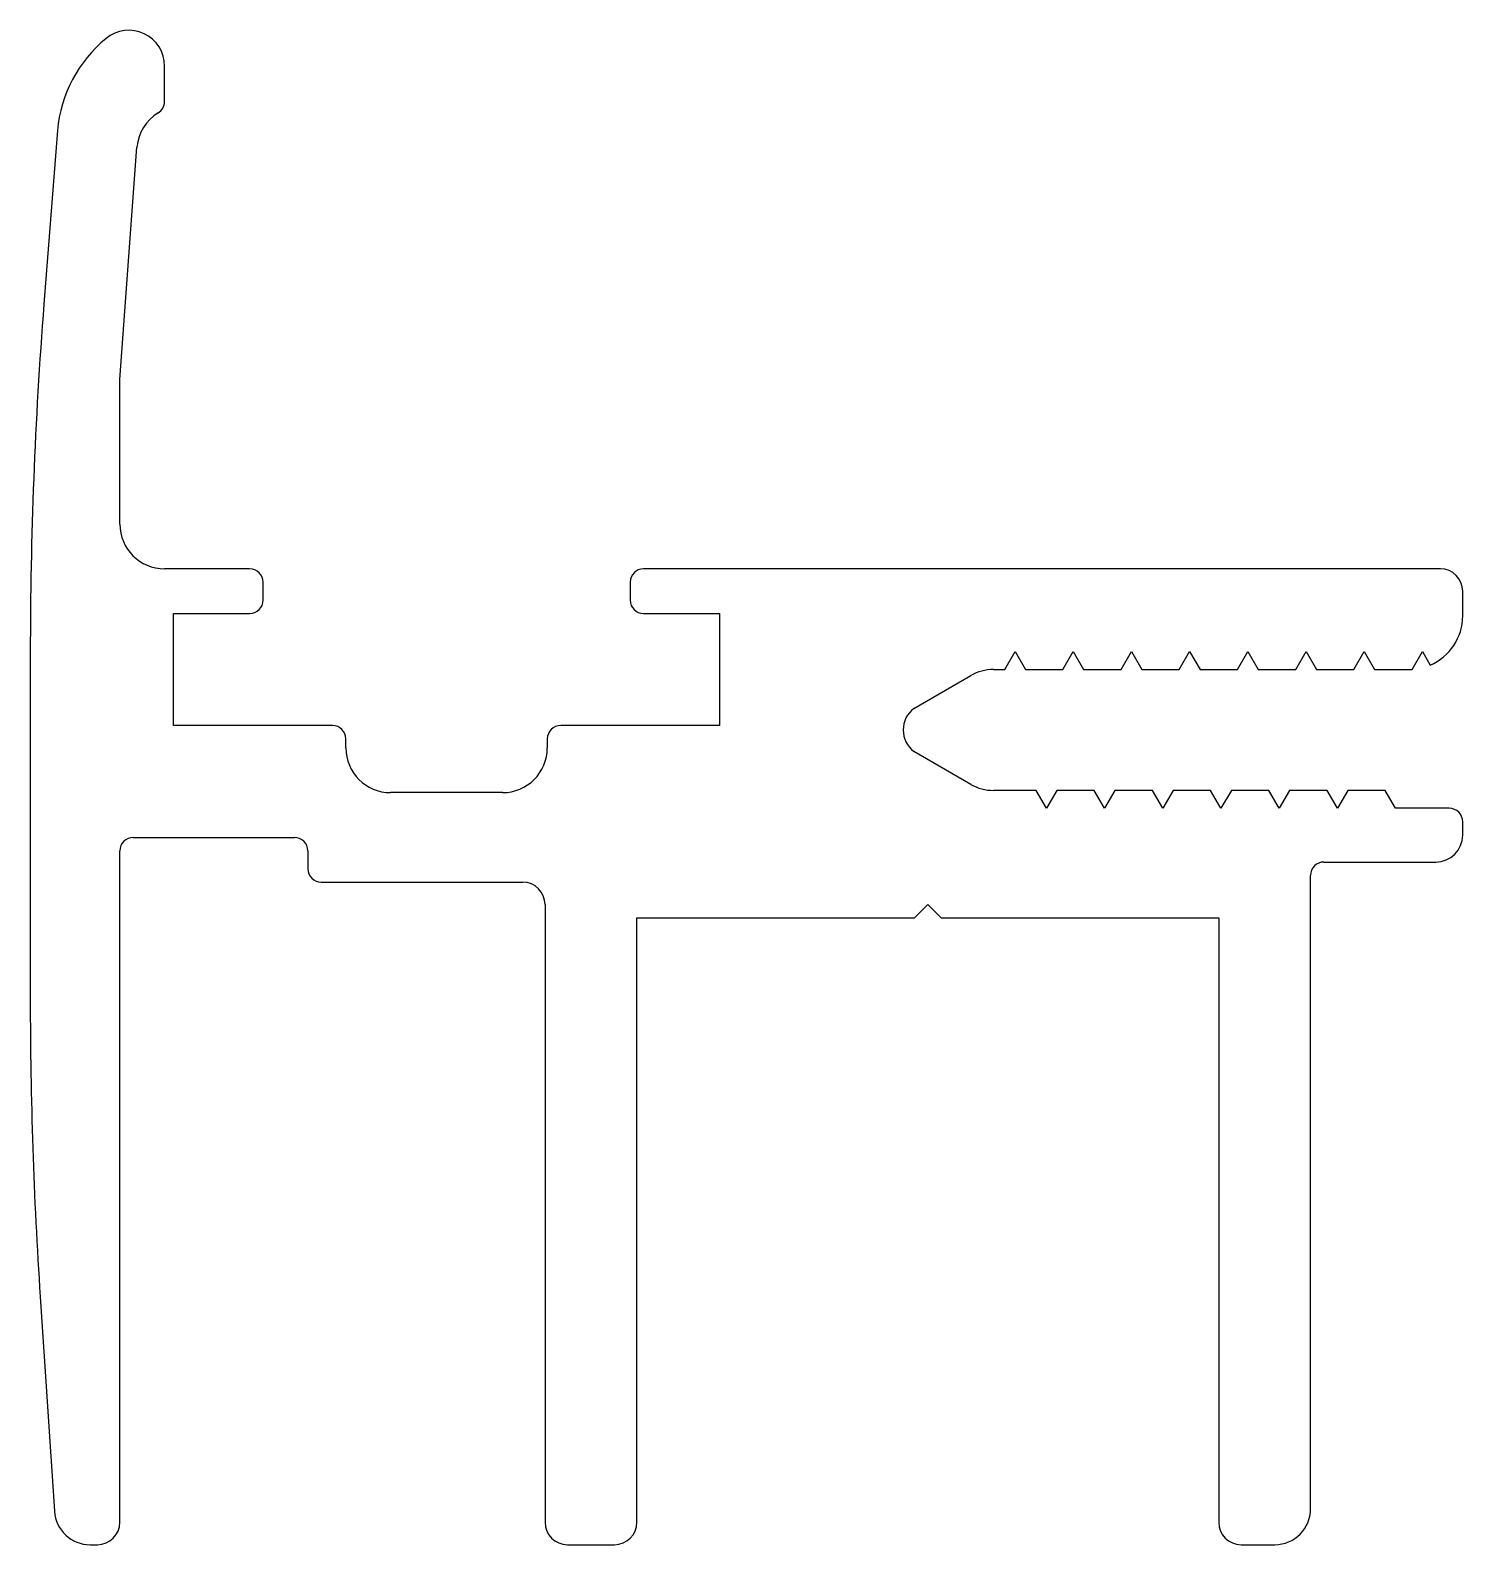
# Model space of a CAD drawing. Extents: x 431.8 to 463.8, y 615.4 to 649.2.
import ezdxf

# ---------------------------------------------------------------- set-up
doc = ezdxf.new("R2010")
doc.units = 0
doc.layers.get('0').update_dxf_attribs({"linetype": 'CONTINUOUS'})

msp = doc.modelspace()

# ---------------------------------------------------------------- linework, layer by layer
at = {"color": 0, "linetype": 'BYBLOCK'}
for p, q in [((434.788, 647.599), (434.788, 648.389)), ((432.395, 646.95), (432.092, 643.067)), ((433.788, 641.385), (434.17, 646.577)), ((433.788, 638.159), (433.788, 641.385)), ((436.688, 637.159), (434.788, 637.159)), ((460.788, 637.159), (445.488, 637.159)), ((463.288, 637.159), (460.788, 637.159)), ((436.988, 636.459), (436.988, 636.859)), ((445.188, 636.859), (445.188, 636.459)), ((463.788, 636.109), (463.788, 636.659)), ((434.988, 636.159), (436.688, 636.159)), ((434.988, 633.659), (434.988, 636.159)), ((445.488, 636.159), (447.188, 636.159)), ((447.188, 636.159), (447.188, 633.659)), ((431.788, 635.276), (431.788, 627.546)), ((453.557, 634.909), (453.788, 635.309)), ((453.788, 635.309), (454.019, 634.909)), ((454.857, 634.909), (455.088, 635.309)), ((455.088, 635.309), (455.319, 634.909)), ((456.157, 634.909), (456.388, 635.309)), ((456.388, 635.309), (456.619, 634.909)), ((457.457, 634.909), (457.688, 635.309)), ((457.688, 635.309), (457.919, 634.909)), ((458.757, 634.909), (458.988, 635.309)), ((458.988, 635.309), (459.219, 634.909)), ((460.057, 634.909), (460.288, 635.309)), ((460.288, 635.309), (460.519, 634.909)), ((461.357, 634.909), (461.588, 635.309)), ((461.588, 635.309), (461.819, 634.909)), ((462.657, 634.909), (462.888, 635.309)), ((462.888, 635.309), (463.062, 635.006)), ((451.527, 634.038), (452.803, 634.775)), ((453.303, 634.909), (453.557, 634.909)), ((454.019, 634.909), (454.857, 634.909)), ((455.319, 634.909), (456.157, 634.909)), ((456.619, 634.909), (457.457, 634.909)), ((457.919, 634.909), (458.757, 634.909)), ((459.219, 634.909), (460.057, 634.909)), ((460.519, 634.909), (461.357, 634.909)), ((461.819, 634.909), (462.657, 634.909)), ((438.538, 633.659), (434.988, 633.659)), ((447.188, 633.659), (443.638, 633.659)), ((438.838, 633.159), (438.838, 633.359)), ((443.338, 633.359), (443.338, 633.159)), ((452.803, 632.343), (451.527, 633.079)), ((442.338, 632.159), (439.838, 632.159)), ((454.257, 632.209), (453.303, 632.209)), ((454.488, 631.809), (454.257, 632.209)), ((454.719, 632.209), (454.488, 631.809)), ((455.557, 632.209), (454.719, 632.209)), ((455.788, 631.809), (455.557, 632.209)), ((456.019, 632.209), (455.788, 631.809)), ((456.857, 632.209), (456.019, 632.209)), ((457.088, 631.809), (456.857, 632.209)), ((457.319, 632.209), (457.088, 631.809)), ((458.157, 632.209), (457.319, 632.209)), ((458.388, 631.809), (458.157, 632.209)), ((458.619, 632.209), (458.388, 631.809)), ((459.457, 632.209), (458.619, 632.209)), ((459.688, 631.809), (459.457, 632.209)), ((459.919, 632.209), (459.688, 631.809)), ((460.757, 632.209), (459.919, 632.209)), ((460.988, 631.809), (460.757, 632.209)), ((461.219, 632.209), (460.988, 631.809)), ((462.057, 632.209), (461.219, 632.209)), ((462.288, 631.809), (462.057, 632.209)), ((463.488, 631.809), (462.288, 631.809)), ((463.788, 631.209), (463.788, 631.509)), ((434.088, 631.159), (436.988, 631.159)), ((436.988, 631.159), (437.688, 631.159)), ((433.788, 615.859), (433.788, 630.859)), ((437.988, 630.859), (437.988, 630.459)), ((460.688, 630.609), (463.188, 630.609)), ((460.388, 616.159), (460.388, 630.309)), ((438.288, 630.159), (439.488, 630.159)), ((439.488, 630.159), (442.788, 630.159)), ((443.288, 629.659), (443.288, 615.859)), ((451.538, 629.359), (451.838, 629.659)), ((451.838, 629.659), (452.138, 629.359)), ((445.338, 615.859), (445.338, 629.359)), ((445.338, 629.359), (451.538, 629.359)), ((452.138, 629.359), (458.338, 629.359)), ((458.338, 629.359), (458.338, 617.459)), ((432.009, 620.895), (432.329, 616.105)), ((458.338, 617.459), (458.338, 615.859)), ((433.127, 615.359), (433.288, 615.359)), ((443.788, 615.359), (444.838, 615.359)), ((458.838, 615.359), (459.588, 615.359))]:
    msp.add_line(p, q, dxfattribs=at)
for centre, radius, start, end in [((435.384, 646.688), 3, 129.3855, 175), ((433.988, 648.389), 0.8, 0, 129.3855), ((434.488, 647.599), 0.3, 301.4283, 0), ((435.166, 646.49), 1, 121.4283, 175), ((531.788, 635.276), 100, 175.53164, 180), ((434.788, 638.159), 1, 180, 270), ((436.688, 636.859), 0.3, 0, 90), ((445.488, 636.859), 0.3, 90, 180), ((463.288, 636.659), 0.5, 0, 90), ((436.688, 636.459), 0.3, 270, 360), ((445.488, 636.459), 0.3, 180, 270), ((462.588, 636.109), 1.2, 293.291, 0), ((453.303, 633.909), 1, 90, 120), ((451.888, 633.559), 0.6, 126.9778, 233.0222), ((438.538, 633.359), 0.3, 0, 90), ((443.638, 633.359), 0.3, 90, 180), ((439.838, 633.159), 1, 180, 270), ((442.338, 633.159), 1, 270, 0), ((453.303, 633.209), 1, 240, 270), ((463.488, 631.509), 0.3, 0, 90), ((434.088, 630.859), 0.3, 90, 180), ((437.688, 630.859), 0.3, 360, 90), ((463.188, 631.209), 0.6, 270, 0), ((460.688, 630.309), 0.3, 90, 180), ((438.288, 630.459), 0.3, 180, 270), ((442.788, 629.659), 0.5, 0, 90), ((531.788, 627.546), 100, 180, 183.81381), ((433.127, 616.159), 0.8, 183.8138, 270), ((459.588, 616.159), 0.8, 270, 0), ((433.288, 615.859), 0.5, 270, 0), ((443.788, 615.859), 0.5, 180, 270), ((444.838, 615.859), 0.5, 270, 0), ((458.838, 615.859), 0.5, 180, 270)]:
    msp.add_arc(centre, radius, start, end, dxfattribs=at)

doc.saveas('drawing.dxf')
